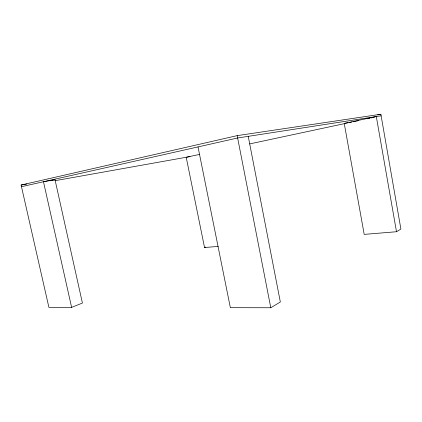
<?xml version="1.0" encoding="UTF-8"?>
<svg xmlns="http://www.w3.org/2000/svg" width="422" height="422" viewBox="0 0 422 422"><rect width="100%" height="100%" fill="white"/><g stroke="black" fill="none" stroke-linecap="round" stroke-linejoin="round"><path stroke-width="0.63" d="M198.023 146.914L230.359 307.68L270.792 307.754L280.335 301.988L248.236 136.348M396.501 231.731L376.308 116.546L344.231 123.419L364.197 234.384L396.501 231.731L400.9 229.067L380.855 114.246L237.175 135.636L21.1 185.036L48.894 307.332L71.613 307.374L82.427 303.059L55.002 179.698L43.471 181.74L71.613 307.374M199.664 154.394L186.207 157.274L204.533 247.529L205.741 247.065M21.475 186.693L237.633 137.989L381.124 115.797M49.965 180.827L55.002 179.698M377.637 114.937L380.855 114.246M249.639 143.928L344.252 123.688M349.4 122.586L351.937 122.042M353.209 121.773L358.283 120.687M367.166 118.788L369.704 118.244M370.975 117.97L374.145 117.29M54.939 180.716L190.011 156.594M21.1 185.036L26.934 184.008M344.231 123.419L348.108 122.791M204.533 247.529L218.169 246.406M237.175 135.636L270.792 307.754"/></g></svg>
